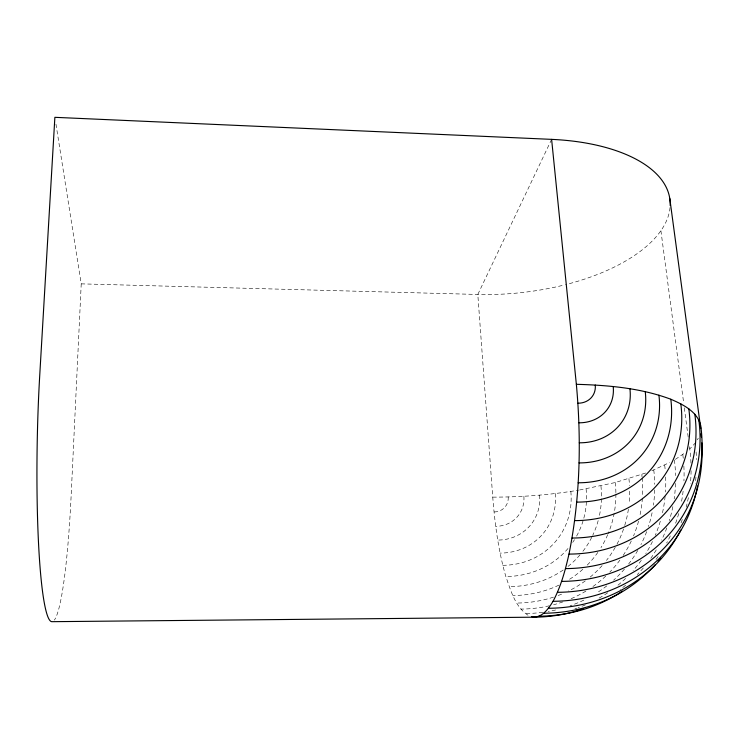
<?xml version="1.0" encoding="UTF-8"?>
<svg xmlns="http://www.w3.org/2000/svg" width="739" height="739" viewBox="0 0 739 739"><rect width="100%" height="100%" fill="white"/><g stroke="black" fill="none" stroke-linecap="round" stroke-linejoin="round"><path stroke-width="0.55" stroke-dasharray="3.69 2.77" d="M55.952 124.124L81.225 283.859L71.156 495.398A178.164 17.81 -89 0 1 54.344 620.086M551.617 139.366L477.81 294.455L492.747 497.135C494.853 523.896 498.354 550.684 505.836 576.512C510.908 590.886 515.489 608.289 529.724 616.271M697.246 439.834L698.3 438.162M690.974 463.104A168.908 153.167 35.1 0 0 689.755 448.961L695.131 443.188M675.326 459.381L684.536 453.173M651.77 470.771L669.534 462.568M579.552 490.003L615.264 482.539L646.782 472.655M492.747 497.135C521.438 497.125 550.158 494.954 578.461 490.179M81.225 283.859L477.81 294.455A158.802 76.366 -6 0 0 564.43 284.94M660.906 230.679L683.714 403.245M684.314 407.817L688.24 437.534M689.45 446.679L689.755 448.961M508.21 496.959A15.778 14.568 36.7 0 1 494.04 511.961M643.309 567.977A161.222 146.83 35.5 0 1 637.277 574.609M625.628 585.251A161.222 146.83 35.5 0 1 620.243 589.408M674.393 459.981A161.222 146.83 35.5 0 1 675.557 475.62M675.511 483.435A161.222 146.83 35.5 0 1 674.171 498.954M672.859 506.621A161.222 146.83 35.5 0 1 669.322 520.589M666.818 527.923A161.222 146.83 35.5 0 1 661.562 540.135M656.269 549.881A161.222 146.83 35.5 0 1 650.819 558.278M641.295 560.319A154.931 141.38 35.6 0 1 633.064 570.665M625.591 578.443A154.931 141.38 35.6 0 1 617.444 585.63M607.763 592.761A154.931 141.38 35.6 0 1 598.368 598.507M585.39 604.862A154.931 141.38 35.6 0 1 578.074 607.726M577.011 608.105A154.931 141.38 35.6 0 1 574.887 608.834M664.675 465.145A154.931 141.38 35.6 0 1 665.239 470.512M665.645 476.978A154.931 141.38 35.6 0 1 665.469 492.017M665.109 496.368A154.931 141.38 35.6 0 1 662.079 514.529M660.306 521.198A154.931 141.38 35.6 0 1 655.299 535.258M652.463 541.539A154.931 141.38 35.6 0 1 645.784 553.613M624.427 569.132A147.163 134.535 35.8 0 1 613.592 580.189M606.774 585.898A147.163 134.535 35.8 0 1 596.687 592.992M583.828 600.123A147.163 134.535 35.8 0 1 570.092 605.814M555.626 609.989A147.163 134.535 35.8 0 1 548.172 611.486M542.777 612.308A147.163 134.535 35.8 0 1 525.217 613.536M653.766 470.013A147.163 134.535 35.8 0 1 654.736 484.341M654.708 489.855A147.163 134.535 35.8 0 1 653.415 505.171M652.094 512.727A147.163 134.535 35.8 0 1 648.463 526.473M646.662 531.627A147.163 134.535 35.8 0 1 640.935 544.625M637.794 550.389A147.163 134.535 35.8 0 1 628.612 564.023M539.609 495.148A46.853 43.231 36.6 0 1 497.716 540.07M555.303 493.532A61.919 57.097 36.6 0 1 500.081 553.105M597.869 552.356A116.217 106.749 36.2 0 1 586.978 565.363M582.849 569.27A116.217 106.749 36.2 0 1 569.095 579.57M558.924 585.131A116.217 106.749 36.2 0 1 512.829 595.523M615.264 482.539A116.217 106.749 36.2 0 1 615.892 492.793M615.901 493.929A116.217 106.749 36.2 0 1 614.405 512.007M614.211 513.115A116.217 106.749 36.2 0 1 608.16 533.632M607.717 534.666A116.217 106.749 36.2 0 1 600.973 547.645M602.119 565.603A127.681 117.104 36.1 0 1 589.805 577.381M585.288 580.882A127.681 117.104 36.1 0 1 568.42 591.08M561.585 594.156A127.681 117.104 36.1 0 1 556.559 596.087M553.502 597.13A127.681 117.104 36.1 0 1 516.727 603.052M628.926 478.733A127.681 117.104 36.1 0 1 629.499 485.551M629.683 491.223A127.681 117.104 36.1 0 1 629.111 503.665M628.399 509.273A127.681 117.104 36.1 0 1 624.289 526.787M623.587 528.921A127.681 117.104 36.1 0 1 615.809 546.343M615.254 547.322A127.681 117.104 36.1 0 1 606.47 560.402M523.877 496.294A31.426 29.015 36.6 0 1 495.693 526.316M570.841 491.444A76.514 70.501 36.5 0 1 502.797 565.298M567.995 548.495A90.509 83.331 36.4 0 1 505.836 576.512M586.092 488.913A90.509 83.331 36.4 0 1 576.198 536.819M574.499 539.646A90.509 83.331 36.4 0 1 572.688 542.389M579.958 554.924A103.793 95.451 36.3 0 1 567.755 566.628M563.183 570.009A103.793 95.451 36.3 0 1 509.189 586.637M600.936 485.939A103.793 95.451 36.3 0 1 599.274 516.256M598.193 520.607A103.793 95.451 36.3 0 1 592.743 535.276M591.763 537.281A103.793 95.451 36.3 0 1 582.101 552.338M619.901 560.125A138.036 126.406 35.9 0 1 609.795 572.106M605.795 576.05A138.036 126.406 35.9 0 1 592.613 586.757M585.907 591.108A138.036 126.406 35.9 0 1 570.924 598.784M562.906 601.897A138.036 126.406 35.9 0 1 553.585 604.751M549.354 605.795A138.036 126.406 35.9 0 1 520.875 609.093M641.803 474.549A138.036 126.406 35.9 0 1 642.043 476.794M642.154 477.911A138.036 126.406 35.9 0 1 642.45 496.996M642.385 498.114A138.036 126.406 35.9 0 1 639.614 516.866M638.542 521.189A138.036 126.406 35.9 0 1 633.535 535.923M631.282 541.003A138.036 126.406 35.9 0 1 623.097 555.543M658.153 556.522A165.933 150.802 35.3 0 1 655.428 560.199M682.808 454.577A165.933 150.802 35.3 0 1 683.335 459.159M683.861 466.041A165.933 150.802 35.3 0 1 683.935 480.95M683.113 491.204A165.933 150.802 35.3 0 1 681.358 502.483M678.716 513.559A165.933 150.802 35.3 0 1 675.585 523.304M670.31 535.904A165.933 150.802 35.3 0 1 666.67 542.999M670.033 207.52A158.802 76.366 -6 0 1 565.511 284.663M691.085 470.715A168.908 153.167 35.1 0 1 690.402 483.712M688.379 497.633A168.908 153.167 35.1 0 1 686.208 507.111M682.319 519.452A168.908 153.167 35.1 0 1 680.37 524.487M696.073 451.935A170.109 153.897 35 0 1 696.471 459.593M695.953 477.043A170.109 153.897 35 0 1 695.242 483.537"/><path stroke-width="1.11" d="M700.729 428.481L669.765 198.357M531.581 616.631C541.567 618.968 548.541 608.659 553.04 601.306C560.938 586.572 565.298 570.305 568.984 554.093C580.226 498.335 581.528 440.85 576.355 384.308L551.617 139.366L54.871 117.325L39.74 375.255A178.164 17.81 -89 0 0 51.979 621.675L534.362 617.185A161.222 146.83 35.5 0 0 583.598 608.668M576.355 384.308C608.243 385.204 640.704 387.993 670.809 399.236C682.947 404.492 697.385 411.475 700.729 425.544A162.109 145.611 34.5 0 1 561.612 581.39M629.924 388.714A58.76 51.989 33.6 0 1 579.284 442.8M645.239 391.615A76.967 68.173 33.6 0 1 579.034 462.891M660.805 558.028A168.908 153.167 35.1 0 1 658.052 561.4M655.188 564.698A168.908 153.167 35.1 0 1 543.784 613.241M622.432 591.108A165.933 150.802 35.3 0 1 539.008 616.197M680.85 529.946A170.109 153.897 35 0 1 548.412 608.28M697.588 485.957A169.388 152.89 34.8 0 1 553.04 601.306M698.78 419.77A155.467 139.311 34.3 0 1 565.483 568.605M694.817 414.173A146.839 131.283 34.2 0 1 568.984 554.093M701.847 442.864A166.746 150.137 34.7 0 1 557.446 592.318M701.015 433.701A166.746 150.137 34.7 0 1 701.394 437.128M670.809 399.236A109.732 97.493 33.8 0 1 576.688 502.104M658.911 395.143A94.038 83.405 33.7 0 1 578.157 482.77M688.822 408.833A136.281 121.565 34.1 0 1 572.051 538.029M680.813 403.827A123.866 110.268 33.9 0 1 574.637 520.616M595.246 385.028A19.99 17.662 33.5 0 1 577.935 403.198M613.185 386.506A39.675 35.075 33.5 0 1 578.914 422.8M551.617 139.366A158.802 76.366 -6 0 1 670.171 205.479"/></g></svg>
